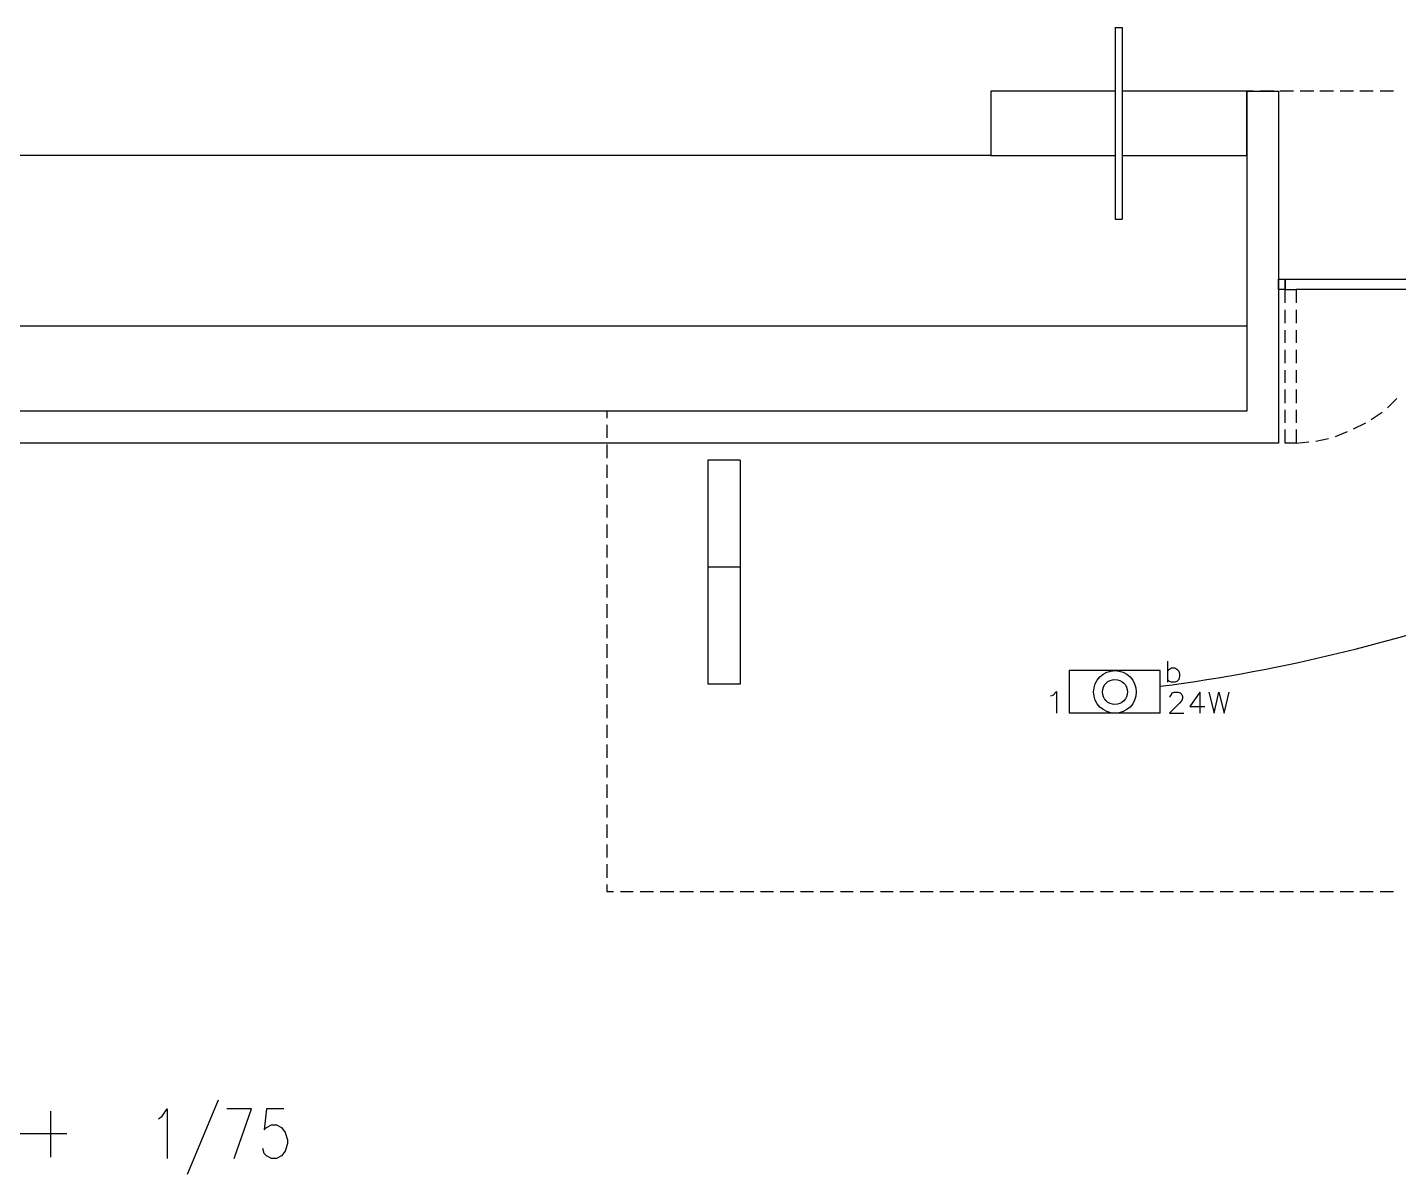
# Model space of a CAD drawing. Header units: millimetres. Extents: x 58 to 939, y 54 to 473.
# Drawn here: x 254.5 to 340.3, y 153.5 to 225.3 of the extents above; entities that cross this region are included whole.
import ezdxf

# ---------------------------------------------------------------- set-up
doc = ezdxf.new("R2010")
doc.units = ezdxf.units.MM
doc.layers.add('PDF_Geometry', color=7, linetype='Continuous')

msp = doc.modelspace()

# ---------------------------------------------------------------- linework, layer by layer
at = {"layer": 'PDF_Geometry', "color": 8, "lineweight": -3, "true_color": 0x797979}
for points in [[(322.549, 225.263), (322.549, 213.283)], [(322.549, 225.263), (322.972, 225.263)], [(322.972, 225.263), (322.972, 213.283)], [(322.549, 221.284), (314.759, 221.284)], [(314.759, 221.284), (314.759, 217.262)], [(330.762, 221.284), (322.972, 221.284)], [(330.762, 221.284), (330.762, 201.26)], [(330.762, 221.284), (332.752, 221.284)], [(331.185, 221.284), (330.762, 221.284)], [(330.762, 221.284), (330.762, 220.226)], [(330.762, 217.262), (330.762, 221.284)], [(332.455, 221.284), (331.608, 221.284)], [(332.752, 221.284), (332.752, 199.27)], [(333.683, 221.284), (332.836, 221.284)], [(334.953, 221.284), (334.106, 221.284)], [(336.181, 221.284), (335.334, 221.284)], [(337.451, 221.284), (336.604, 221.284)], [(338.678, 221.284), (337.832, 221.284)], [(339.948, 221.284), (339.102, 221.284)], [(330.762, 219.802), (330.762, 218.998)], [(330.762, 218.575), (330.762, 217.728)], [(314.759, 217.262), (217.432, 217.262)], [(314.759, 217.262), (322.549, 217.262)], [(322.972, 217.262), (330.762, 217.262)], [(330.762, 217.305), (330.762, 216.458)], [(330.762, 216.077), (330.762, 215.23)], [(330.762, 214.807), (330.762, 213.96)], [(330.762, 213.579), (330.762, 212.732)], [(322.549, 213.283), (322.972, 213.283)], [(330.762, 212.309), (330.762, 211.462)], [(330.762, 211.081), (330.762, 210.235)], [(330.762, 209.811), (330.762, 208.965)], [(332.752, 209.515), (333.175, 209.515)], [(332.752, 209.515), (352.776, 209.515)], [(332.752, 208.88), (332.752, 209.515)], [(333.175, 209.515), (333.175, 208.88)], [(333.175, 208.88), (333.175, 209.515)], [(330.762, 208.541), (330.762, 207.737)], [(333.175, 208.88), (332.752, 208.88)], [(333.175, 208.033), (333.175, 208.88)], [(333.175, 208.88), (333.852, 208.88)], [(333.852, 208.88), (333.852, 208.033)], [(351.718, 208.88), (333.852, 208.88)], [(333.175, 206.763), (333.175, 207.61)], [(333.852, 207.61), (333.852, 206.763)], [(330.762, 207.314), (330.762, 206.467)], [(330.762, 206.594), (201.429, 206.594)], [(330.762, 206.043), (330.762, 205.239)], [(333.175, 205.535), (333.175, 206.34)], [(333.852, 206.34), (333.852, 205.535)], [(333.175, 204.265), (333.175, 205.112)], [(333.852, 205.112), (333.852, 204.265)], [(330.762, 204.816), (330.762, 203.969)], [(330.762, 203.546), (330.762, 202.741)], [(333.175, 203.038), (333.175, 203.842)], [(333.852, 203.842), (333.852, 203.038)], [(333.175, 201.768), (333.175, 202.614)], [(333.852, 202.614), (333.852, 201.768)], [(330.762, 202.318), (330.762, 201.26)], [(339.567, 201.471), (340.16, 202.064)], [(330.762, 201.26), (201.429, 201.26)], [(290.755, 201.26), (290.755, 200.836)], [(291.814, 201.26), (290.755, 201.26)], [(293.041, 201.26), (292.237, 201.26)], [(294.312, 201.26), (293.465, 201.26)], [(295.539, 201.26), (294.735, 201.26)], [(296.809, 201.26), (295.963, 201.26)], [(298.037, 201.26), (297.233, 201.26)], [(299.307, 201.26), (298.46, 201.26)], [(300.535, 201.26), (299.73, 201.26)], [(301.805, 201.26), (300.958, 201.26)], [(303.075, 201.26), (302.228, 201.26)], [(304.303, 201.26), (303.456, 201.26)], [(305.573, 201.26), (304.726, 201.26)], [(306.8, 201.26), (305.954, 201.26)], [(308.07, 201.26), (307.224, 201.26)], [(309.298, 201.26), (308.451, 201.26)], [(310.568, 201.26), (309.721, 201.26)], [(311.796, 201.26), (310.991, 201.26)], [(313.066, 201.26), (312.219, 201.26)], [(314.294, 201.26), (313.489, 201.26)], [(315.564, 201.26), (314.717, 201.26)], [(316.791, 201.26), (315.987, 201.26)], [(318.061, 201.26), (317.215, 201.26)], [(319.289, 201.26), (318.485, 201.26)], [(320.559, 201.26), (319.712, 201.26)], [(321.787, 201.26), (320.982, 201.26)], [(323.057, 201.26), (322.21, 201.26)], [(324.327, 201.26), (323.48, 201.26)], [(325.555, 201.26), (324.708, 201.26)], [(326.825, 201.26), (325.978, 201.26)], [(328.052, 201.26), (327.206, 201.26)], [(329.322, 201.26), (328.476, 201.26)], [(330.762, 201.26), (329.746, 201.26)], [(333.175, 200.54), (333.175, 201.344)], [(333.852, 201.344), (333.852, 200.54)], [(338.551, 200.752), (339.229, 201.217)], [(290.755, 200.413), (290.755, 199.609)], [(333.175, 199.27), (333.175, 200.117)], [(333.852, 200.117), (333.852, 199.27)], [(336.308, 199.693), (337.07, 199.99)], [(337.451, 200.159), (338.213, 200.54)], [(332.752, 199.27), (213.198, 199.27)], [(290.755, 199.185), (290.755, 198.339)], [(333.852, 199.27), (333.175, 199.27)], [(333.852, 199.27), (334.657, 199.355)], [(335.08, 199.397), (335.884, 199.566)], [(297.063, 198.212), (297.063, 191.523)], [(299.095, 198.212), (297.063, 198.212)], [(299.095, 198.212), (299.095, 191.523)], [(290.755, 197.915), (290.755, 197.111)], [(290.755, 196.687), (290.755, 195.841)], [(290.755, 195.417), (290.755, 194.613)], [(290.755, 194.19), (290.755, 193.343)], [(290.755, 192.92), (290.755, 192.115)], [(290.755, 191.692), (290.755, 190.845)], [(297.063, 191.523), (297.063, 184.199)], [(299.095, 191.523), (297.063, 191.523)], [(299.095, 191.523), (299.095, 184.199)], [(290.755, 190.422), (290.755, 189.618)], [(290.755, 189.194), (290.755, 188.348)], [(290.755, 187.924), (290.755, 187.077)], [(290.755, 186.696), (290.755, 185.85)], [(290.755, 185.426), (290.755, 184.58)], [(290.755, 184.199), (290.755, 183.352)], [(299.095, 184.199), (297.063, 184.199)], [(290.755, 182.929), (290.755, 182.082)], [(290.755, 181.659), (290.755, 180.854)], [(290.755, 180.431), (290.755, 179.584)], [(290.755, 179.161), (290.755, 178.357)], [(290.755, 177.933), (290.755, 177.086)], [(290.755, 176.663), (290.755, 175.859)], [(290.755, 175.435), (290.755, 174.589)], [(290.755, 174.165), (290.755, 173.361)], [(290.755, 172.938), (290.755, 172.091)], [(290.755, 171.668), (290.755, 171.244)], [(290.755, 171.244), (291.179, 171.244)], [(291.602, 171.244), (292.406, 171.244)], [(292.83, 171.244), (293.677, 171.244)], [(294.1, 171.244), (294.947, 171.244)], [(295.328, 171.244), (296.174, 171.244)], [(296.598, 171.244), (297.444, 171.244)], [(297.825, 171.244), (298.672, 171.244)], [(299.095, 171.244), (299.942, 171.244)], [(300.365, 171.244), (301.17, 171.244)], [(301.593, 171.244), (302.44, 171.244)], [(302.863, 171.244), (303.668, 171.244)], [(304.091, 171.244), (304.938, 171.244)], [(305.361, 171.244), (306.165, 171.244)], [(306.589, 171.244), (307.435, 171.244)], [(307.859, 171.244), (308.663, 171.244)], [(309.086, 171.244), (309.933, 171.244)], [(310.356, 171.244), (311.161, 171.244)], [(311.584, 171.244), (312.431, 171.244)], [(312.854, 171.244), (313.701, 171.244)], [(314.082, 171.244), (314.929, 171.244)], [(315.352, 171.244), (316.199, 171.244)], [(316.58, 171.244), (317.426, 171.244)], [(317.85, 171.244), (318.696, 171.244)], [(319.12, 171.244), (319.924, 171.244)], [(320.347, 171.244), (321.194, 171.244)], [(321.617, 171.244), (322.422, 171.244)], [(322.845, 171.244), (323.692, 171.244)], [(324.115, 171.244), (324.92, 171.244)], [(325.343, 171.244), (326.19, 171.244)], [(326.613, 171.244), (327.417, 171.244)], [(327.841, 171.244), (328.687, 171.244)], [(329.111, 171.244), (329.915, 171.244)], [(330.338, 171.244), (331.185, 171.244)], [(331.608, 171.244), (332.455, 171.244)], [(332.836, 171.244), (333.683, 171.244)], [(334.106, 171.244), (334.953, 171.244)], [(335.334, 171.244), (336.181, 171.244)], [(336.604, 171.244), (337.451, 171.244)], [(337.832, 171.244), (338.678, 171.244)], [(339.102, 171.244), (339.948, 171.244)]]:
    msp.add_lwpolyline(points, dxfattribs=at)
at = {"layer": 'PDF_Geometry', "lineweight": -3}
for points in [[(325.809, 185.638), (325.809, 184.326)], [(325.809, 185.003), (325.936, 185.13), (326.063, 185.215), (326.274, 185.215), (326.401, 185.13), (326.528, 185.003), (326.571, 184.834), (326.571, 184.707), (326.528, 184.495), (326.401, 184.368), (326.274, 184.326), (326.063, 184.326), (325.936, 184.368), (325.809, 184.495)], [(319.67, 185.045), (319.67, 182.378)], [(325.343, 185.045), (319.67, 185.045)], [(325.343, 182.378), (325.343, 185.045)], [(318.527, 183.479), (318.654, 183.521), (318.866, 183.733), (318.866, 182.378)], [(325.978, 183.394), (325.978, 183.437), (326.063, 183.564), (326.105, 183.648), (326.232, 183.691), (326.486, 183.691), (326.613, 183.648), (326.698, 183.564), (326.74, 183.437), (326.74, 183.31), (326.698, 183.183), (326.571, 183.013), (325.936, 182.378), (326.825, 182.378)], [(327.841, 183.691), (327.206, 182.802), (328.137, 182.802)], [(327.841, 183.691), (327.841, 182.378)], [(328.391, 183.691), (328.73, 182.378), (329.026, 183.691), (329.365, 182.378), (329.661, 183.691)], [(325.343, 182.378), (319.67, 182.378)], [(266.449, 158.192), (264.51, 153.537)], [(255.976, 157.494), (255.976, 154.623)], [(262.725, 157.028), (262.958, 157.183), (263.269, 157.649), (263.269, 154.546)], [(267.458, 154.546), (268.544, 157.649), (266.993, 157.649)], [(270.561, 157.649), (269.475, 157.649), (269.32, 156.33), (269.475, 156.485), (269.785, 156.64), (270.096, 156.64), (270.406, 156.485), (270.639, 156.175), (270.794, 155.709), (270.794, 155.477), (270.639, 155.011), (270.406, 154.701), (270.096, 154.546), (269.785, 154.546), (269.475, 154.701), (269.32, 154.856), (269.242, 155.166)], [(209.038, 156.097), (256.984, 156.097)]]:
    msp.add_lwpolyline(points, dxfattribs=at)
for radius in [1.334, 0.783]:
    msp.add_circle((322.528, 183.712), radius, dxfattribs=at)
at = {"layer": 'PDF_Geometry', "color": 11, "lineweight": -3, "true_color": 0xff7474}
msp.add_arc((311.732, 288.533), 105.35, 277.43774, 302.79419, dxfattribs=at)

doc.saveas('drawing.dxf')
